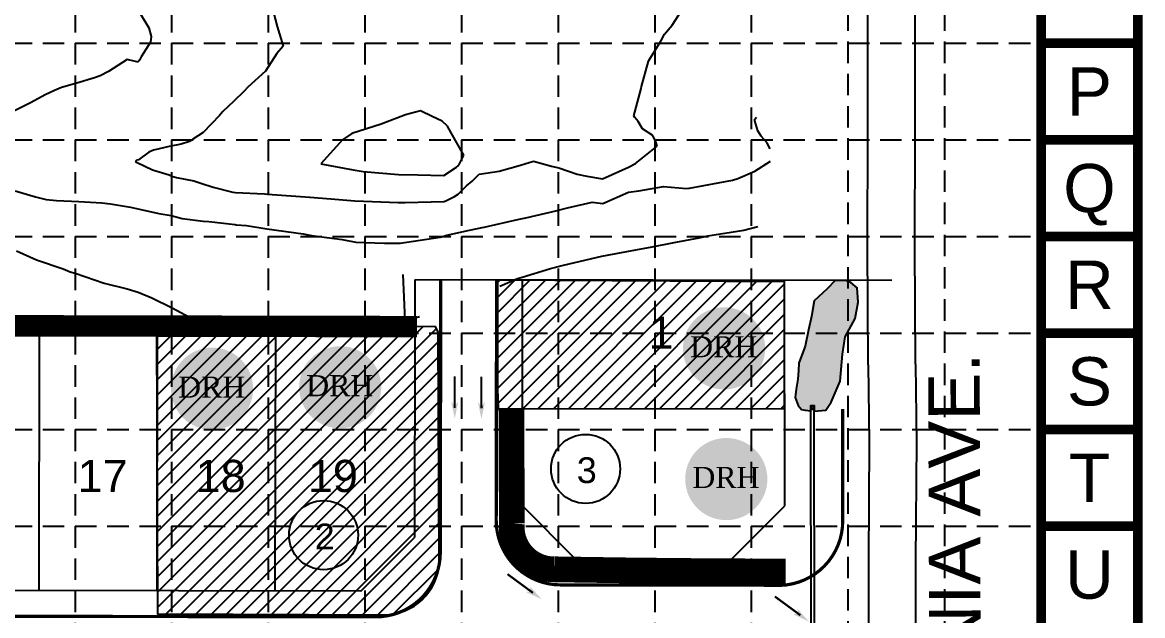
# Model space of a CAD drawing. Extents: x 626 to 3511, y 2890 to 4695.
# Drawn here: x 2989 to 3511, y 3706 to 3982 of the extents above; entities that cross this region are included whole.
import ezdxf
from ezdxf.enums import TextEntityAlignment as Align

# ---------------------------------------------------------------- set-up
doc = ezdxf.new("R2010")
doc.units = 0
doc.header["$LTSCALE"] = 100
doc.header["$MEASUREMENT"] = 0
doc.linetypes.add('HIDDEN', pattern=[0.375, 0.25, -0.125])
doc.layers.get('0').update_dxf_attribs({"linetype": 'CONTINUOUS'})
for name, color, linetype in [('$-BNDY2', 4, 'CONTINUOUS'), ('$-LOTS', 4, 'CONTINUOUS'), ('BASE', 7, 'CONTINUOUS'), ('DG-XCONTOURS', 9, 'CONTINUOUS'), ('DG-XIDX_CONTOURS', 2, 'CONTINUOUS'), ('DR HORTON LOGO', 1, 'CONTINUOUS'), ('EROSION CONTROL BLANKET', 94, 'CONTINUOUS'), ('FGC-STNAMES', 7, 'CONTINUOUS'), ('GRID', 254, 'HIDDEN'), ('P-P', 3, 'CONTINUOUS'), ('PDG-ARROWS', 250, 'CONTINUOUS'), ('PSW-LOTNUM', 7, 'CONTINUOUS'), ('PSWDG-XCONC', 4, 'CONTINUOUS'), ('PSWDG-XSD', 201, 'CONTINUOUS'), ('PSWG-RIPRAP', 9, 'CONTINUOUS'), ('SODDED LOT', 2, 'CONTINUOUS')]:
    doc.layers.add(name, color=color, linetype=linetype)
doc.layers.get('0').freeze()
doc.styles.add('DRHorton', font='dutcheb.ttf')
doc.styles.get("Standard").update_dxf_attribs({"font": 'ARIAL.TTF'})

# ---------------------------------------------------------------- blocks, each defined once
blk = doc.blocks.new('DRHorton')
h = blk.add_hatch(color=1)
h.paths.add_polyline_path([(78.7, 25.78, 1), (40.43, 25.78, 1)])
h.paths.add_polyline_path([(42.33, 17.91), (76.5, 17.91), (76.5, 34.87), (42.33, 34.87)], flags=24)
at = {"layer": 'BASE', "color": 176, "style": 'DRHorton'}
blk.add_text('DRH', height=9.814, dxfattribs=at).set_placement((59.39, 21.64), align=Align.CENTER)
blk = doc.blocks.new('A$C11115995')
at = {"const_width": 1}
blk.add_lwpolyline([(1.63, 19.75), (1.63, 5)], dxfattribs=at)
blk.add_solid([(1.63, 0), (0, 8), (3.25, 8), (1.63, 6)])

msp = doc.modelspace()

# ---------------------------------------------------------------- hatches: boundary and pattern name
at = {"layer": 'PSWG-RIPRAP'}
h = msp.add_hatch(dxfattribs=at)
h.set_pattern_fill('RIPRAP', color=1, scale=5, style=0, pattern_type=2)
h.set_pattern_definition([(0, (0.25, 0), (5, 5), [1.5, -1.75, 0.25, -1.5]), (0, (2.25, 1), (5, 5), [0.25, -1.25, 1, -2.5]), (0, (3, 1.25), (5, 5), [0.25, -4.75]), (0, (0.75, 1.5), (5, 5), [1, -4]), (0, (0.25, 2), (5, 5), [0.5, -4.5]), (0, (3.75, 2.5), (5, 5), [0.5, -0.25, 0.25, -4]), (0, (1.75, 2.75), (5, 5), [0.75, -4.25]), (0, (0.5, 3.25), (5, 5), [0.5, -4.5]), (0, (2.5, 3.75), (5, 5), [0.25, -1.5, 0.75, -2.5]), (0, (1.5, 4), (5, 5), [0.5, -4.5]), (0, (3.25, 4.25), (5, 5), [0.5, -4.5]), (0, (2.25, 4.5), (5, 5), [0.5, -4.5]), (0, (4.25, 4.75), (5, 5), [0.5, -4.5]), (90, (0, 0), (-5, 5), [1, -0.25, 0.5, -2, 1, -0.25]), (90, (0.25, 3.25), (-5, 5), [0.25, -4.75]), (90, (1, 1.75), (-5, 5), [0.5, -1, 0.25, -3.25]), (90, (1.25, 2.5), (-5, 5), [0.5, -1, 0.75, -2.75]), (90, (2, 1.25), (-5, 5), [0.25, -2.5, 0.5, -0.25, 0.5, -1]), (90, (2.25, 0.75), (-5, 5), [0.25, -4.75]), (90, (2.75, 2.25), (-5, 5), [0.25, -0.25, 0.75, -3.75]), (90, (3, 1.5), (-5, 5), [0.5, -2, 0.25, -0.25, 0.25, -1.75]), (90, (3.5, 0.25), (-5, 5), [0.75, -4.25]), (90, (4, 4), (-5, 5), [0.25, -0.25, 0.25, -4.25]), (90, (4.25, 2.75), (-5, 5), [0.75, -4.25]), (90, (4.875, 2.375), (-5, 5), [0.25, -4.75]), (45, (1.75, 0), (6e-16, 5), [0.35355, -6.717518]), (45, (1.25, 4.75), (6e-16, 5), [0.35355, -1.06065, 1.06065, -4.5962178]), (45, (1.75, 4), (6e-16, 5), [0.7071, -1.767767, 0.35355, -4.2426508]), (45, (2.75, 3.75), (6e-16, 5), [0.7071, -2.474875, 0.35355, -3.5355428]), (45, (0.75, 1.5), (6e-16, 5), [0.35355, -6.717518]), (45, (2, 1.5), (6e-16, 5), [1.06066, -6.010408]), (45, (3, 2), (6e-16, 5), [0.35355, -2.12132, 0.35355, -4.2426478]), (45, (3.75, 2.5), (6e-16, 5), [0.7071, -6.363968]), (45, (4.75, 2.5), (6e-16, 5), [0.7071, -6.363968]), (45, (4.75, 1), (6e-16, 5), [0.35355, -6.717518]), (45, (4.25, 3.5), (6e-16, 5), [0.35355, -6.717518]), (45, (3.75, 4.25), (6e-16, 5), [0.35355, -6.717518]), (45, (4.75, 4.75), (6e-16, 5), [0.35355, -6.717518]), (45, (0, 4.75), (6e-16, 5), [0.35355, -6.717518]), (45, (2.5, 2.75), (6e-16, 5), [0.35355, -6.717518]), (45, (3, 4.75), (6e-16, 5), [0.35355, -2.474875, 0.35355, -3.8890928]), (45, (0.75, 2), (6e-16, 5), [0.7071, -6.363968]), (45, (0.75, 3.25), (6e-16, 5), [1.06065, -6.010418]), (135, (0.25, 2), (-5, 6e-16), [0.53035, -6.540718]), (135, (3, 1.75), (-5, 6e-16), [0.35355, -6.717518]), (135, (4.5, 2.5), (-5, 6e-16), [0.35355, -6.717518]), (135, (2.75, 3.5), (-5, 6e-16), [0.35355, -6.717518]), (135, (3, 4.25), (-5, 6e-16), [0.35355, -6.717518]), (135, (2.25, 4.5), (-5, 6e-16), [0.35355, -6.717518]), (135, (3.25, 4.25), (-5, 6e-16), [0.35355, -6.717518]), (135, (0.25, 1.25), (-5, 6e-16), [0.35355, -6.717518]), (135, (1.25, 3), (-5, 6e-16), [0.35355, -6.717518]), (135, (1.25, 1.5), (-5, 6e-16), [0.7071, -6.363968]), (135, (2.25, 1), (-5, 6e-16), [0.7071, -6.363968]), (135, (4.25, 3.75), (-5, 6e-16), [0.7071, -6.363968]), (135, (2.75, 2.5), (-5, 6e-16), [0.35355, -6.717518]), (135, (3.5, 1), (-5, 6e-16), [0.7071, -4.24264, 0.35355, -1.7677778]), (135, (0.5, 3.25), (-5, 6e-16), [0.7071, -1.4142135, 0.7071, -4.2426543]), (135, (0, 0.5), (-5, 6e-16), [0.707, -1.768, 0.707, -1.768, 0.3535, -1.7675678]), (26.56505, (1.75, 1.5), (5, 3e-10), [1.118, -0.559, 0.559, -8.94434]), (26.56505, (2.5, 4.5), (5, 3e-10), [1.118, -10.06234]), (26.56505, (2.5, 1), (5, 3e-10), [0.559, -10.62134]), (26.56505, (0.25, 1.25), (5, 3e-10), [0.559, -10.62134]), (26.56505, (1.25, 2.5), (5, 3e-10), [0.559, -10.62134]), (26.56505, (0.25, 3), (5, 3e-10), [0.559, -10.62134]), (63.43495, (1, 3.5), (3e-10, 5), [0.559, -10.62134]), (63.43495, (2.75, 3.5), (3e-10, 5), [0.559, -10.62134]), (63.43495, (3.25, 0), (3e-10, 5), [0.559, -10.62134]), (63.43495, (0, 2.75), (3e-10, 5), [0.559, -10.62134]), (63.43495, (2, 0.25), (3e-10, 5), [0.559, -3.913, 0.559, -6.14934]), (116.56505, (1.25, 4.5), (-3e-10, 5), [0.559, -10.62134]), (116.56505, (4.25, 3.5), (-3e-10, 5), [0.559, -10.62134]), (116.56505, (2, 4.5), (-3e-10, 5), [0.559, -10.62134]), (116.56505, (0, 1.75), (-3e-10, 5), [0.559, -10.62134]), (153.43495, (3.75, 1), (-5, 3e-10), [0.559, -10.62134]), (153.43495, (4.75, 2.25), (-5, 3e-10), [0.559, -10.62134]), (153.43495, (1.75, 2.75), (-5, 3e-10), [0.559, -10.62134]), (153.43495, (2.5, 3.75), (-5, 3e-10), [0.559, -10.62134]), (153.43495, (4.25, 4.75), (-5, 3e-10), [0.559, -10.62134]), (153.43495, (0.75, 0), (-5, 3e-10), [0.8385, -10.34184])])
h.paths.add_polyline_path([(3357.97, 3801.09), (3363.47, 3801.58), (3365.92, 3805.3), (3370.03, 3814.98), (3371.21, 3827.6), (3372.48, 3835.62), (3377.15, 3844.21), (3378.52, 3851.84), (3377.94, 3858.49), (3375, 3861.04), (3372.65, 3861.93), (3367.76, 3861.94), (3364.04, 3858.1), (3357.97, 3852.43), (3356.79, 3845.19), (3355.42, 3838.93), (3353.86, 3831.3), (3350.92, 3823.48), (3350.72, 3819.95), (3350.33, 3816.04), (3349.55, 3811.35), (3349.16, 3807.43), (3350.53, 3803.72), (3352.09, 3801.76), (3353.86, 3801.56), (3356.47, 3801.19), (3356.45, 3803.65), (3357.95, 3803.65)])
at = {"layer": 'SODDED LOT'}
h = msp.add_hatch(dxfattribs=at)
h.set_pattern_fill('ANSI31', color=256, scale=40, style=0)
h.paths.add_polyline_path([(3210.85, 3802.25), (3344.24, 3802.08), (3344.24, 3861.27), (3210.52, 3862.1), (3210.52, 3811.56)])
h = msp.add_hatch(dxfattribs=at)
h.set_pattern_fill('ANSI31', color=256, scale=40, style=0)
edge = h.paths.add_edge_path()
edge.add_line((3181.59, 3840.52), (3051.64, 3840.08))
edge.add_line((3051.64, 3840.08), (3052.08, 3706.67))
edge.add_line((3052.08, 3706.67), (3157.64, 3706.23))
edge.add_arc((3157.74, 3731.87), 25.65, 269.7594, 357.163)
edge.add_line((3183.36, 3730.6), (3182.92, 3837.86))
edge.add_line((3182.92, 3837.86), (3181.59, 3840.52))

# ---------------------------------------------------------------- linework, layer by layer
at = {"layer": '$-BNDY2', "color": 7}
for p, q in [((3172.05, 3862.24), (3172.02, 3837.24)), ((3394.14, 3861.9), (3172.05, 3862.24)), ((3172.02, 3837.24), (2107.02, 3838.84))]:
    msp.add_line(p, q, dxfattribs=at)
at = {"layer": '$-LOTS', "color": 7}
for p, q in [((3222.05, 3862.16), (3221.9, 3757.16)), ((3344.27, 3756.98), (3344.14, 3861.98)), ((2997.02, 3837.5), (2996.84, 3717.5)), ((3052.02, 3837.42), (3051.84, 3717.42)), ((3107.02, 3837.33), (3106.84, 3717.33)), ((3172.02, 3837.24), (3171.87, 3742.24)), ((3344.22, 3801.98), (3221.96, 3802.16)), ((3221.9, 3757.16), (3246.86, 3732.12)), ((3319.31, 3732.01), (3344.27, 3756.98)), ((3146.84, 3717.27), (3171.87, 3742.24)), ((3319.31, 3732.01), (3246.86, 3732.12)), ((3146.84, 3717.27), (2131.84, 3718.8))]:
    msp.add_line(p, q, dxfattribs=at)
at = {"layer": 'BASE', "color": 9}
msp.add_line((3463.71, 4647.46), (3463.71, 2937.46), dxfattribs=at)
at = {"layer": 'BASE', "const_width": 4.5}
for points in [[(628.71, 2892.46), (3508.71, 2892.46), (3508.71, 4692.46), (628.71, 4692.46)], [(673.71, 2937.46), (3463.71, 2937.46), (3463.71, 4647.46), (673.71, 4647.46)]]:
    msp.add_lwpolyline(points, close=True, dxfattribs=at)
at = {"layer": 'BASE'}
for points, const_width in [([(3508.71, 3972.46), (3463.71, 3972.46)], 4.5), ([(3508.71, 3927.46), (3463.71, 3927.46)], 4.5), ([(3508.71, 3882.46), (3463.71, 3882.46)], 4.5), ([(1785.52, 3192.88), (1786.03, 3549.26), (1991.73, 3549.26), (1991.99, 3842.92), (3172.95, 3840.43)], 10), ([(3508.71, 3837.46), (3463.71, 3837.46)], 4.5), ([(3508.71, 3792.46), (3463.71, 3792.46)], 4.5), ([(3508.71, 3747.46), (3463.71, 3747.46)], 4.5)]:
    msp.add_lwpolyline(points, dxfattribs=dict(at, const_width=const_width))
at = {"layer": 'DG-XCONTOURS', "color": 43}
for p, q in [((3291.78, 3980.9, 1154), (3296.3, 3987.85, 1154)), ((3044.06, 3986.26, 1153), (3048.04, 3979.68, 1153)), ((3106.23, 3986.16, 1154), (3107.88, 3980.26, 1154)), ((3048.04, 3979.68, 1153), (3049.17, 3975.62, 1153)), ((3107.88, 3980.26, 1154), (3110.66, 3971.11, 1154)), ((3286.62, 3973.39, 1154), (3288.34, 3976.69, 1154)), ((3288.34, 3976.69, 1154), (3291.78, 3980.9, 1154)), ((3048.88, 3972.9, 1153), (3044.55, 3966.04, 1153)), ((3049.17, 3975.62, 1153), (3048.88, 3972.9, 1153)), ((3110.66, 3971.11, 1154), (3107.67, 3967.73, 1154)), ((3280.96, 3964.38, 1154), (3286.62, 3973.39, 1154)), ((3044.55, 3966.04, 1153), (3043.7, 3964.62, 1153)), ((3107.67, 3967.73, 1154), (3102.45, 3959.4, 1154)), ((3038.01, 3964.88, 1153), (3029.33, 3959.21, 1153)), ((3041.88, 3963.91, 1153), (3038.01, 3964.88, 1153)), ((3042.49, 3963.85, 1153), (3041.88, 3963.91, 1153)), ((3043.03, 3963.62, 1153), (3042.49, 3963.85, 1153)), ((3043.7, 3964.62, 1153), (3043.03, 3963.62, 1153)), ((3277.61, 3952.3, 1154), (3280.81, 3964.12, 1154)), ((3280.81, 3964.12, 1154), (3280.85, 3964.19, 1154)), ((3280.85, 3964.19, 1154), (3280.96, 3964.38, 1154)), ((3022.85, 3956.36, 1153), (3014.54, 3953.88, 1153)), ((3025.44, 3957.28, 1153), (3022.85, 3956.36, 1153)), ((3029.33, 3959.21, 1153), (3025.44, 3957.28, 1153)), ((3102.45, 3959.4, 1154), (3094.16, 3952.04, 1154)), ((3004.08, 3950.47, 1153), (2999.84, 3948.43, 1153)), ((3007.34, 3951.82, 1153), (3004.08, 3950.47, 1153)), ((3014.54, 3953.88, 1153), (3007.34, 3951.82, 1153)), ((3092.43, 3950.06, 1154), (3087.58, 3945.34, 1154)), ((3094.16, 3952.04, 1154), (3092.43, 3950.06, 1154)), ((3274.4, 3940.38, 1154), (3277.33, 3951.35, 1154)), ((3277.33, 3951.35, 1154), (3277.61, 3952.3, 1154)), ((2993.32, 3944.87, 1153), (2972.22, 3934.17, 1153)), ((2999.84, 3948.43, 1153), (2993.32, 3944.87, 1153)), ((3087.58, 3945.34, 1154), (3082.48, 3940.68, 1154)), ((3082.48, 3940.68, 1154), (3080.97, 3938.84, 1154)), ((3274, 3938.57, 1154), (3274.4, 3940.38, 1154)), ((3080.97, 3938.84, 1154), (3073.32, 3930.88, 1154)), ((3274.5, 3937.92, 1154), (3274, 3938.57, 1154)), ((3275.97, 3935.91, 1154), (3274.5, 3937.92, 1154)), ((3277.53, 3933.28, 1154), (3275.97, 3935.91, 1154)), ((3330.3, 3937.13, 1153), (3331.15, 3937.96, 1153)), ((3330.38, 3936.35, 1153), (3330.3, 3937.13, 1153)), ((3331.75, 3931.62, 1153), (3330.38, 3936.35, 1153)), ((3073.32, 3930.88, 1154), (3068.61, 3927.79, 1154)), ((3278.04, 3932.56, 1154), (3277.53, 3933.28, 1154)), ((3282.78, 3929.39, 1154), (3278.04, 3932.56, 1154)), ((3284.25, 3926.47, 1154), (3282.78, 3929.39, 1154)), ((3333.33, 3929.16, 1153), (3331.75, 3931.62, 1153)), ((3335.93, 3926.19, 1153), (3333.33, 3929.16, 1153)), ((3057.54, 3924.27, 1154), (3050.21, 3922.56, 1154)), ((3063.2, 3925.42, 1154), (3057.54, 3924.27, 1154)), ((3067.06, 3926.73, 1154), (3063.2, 3925.42, 1154)), ((3068.61, 3927.79, 1154), (3067.06, 3926.73, 1154)), ((3274.79, 3916.35, 1154), (3284.91, 3924.44, 1154)), ((3284.91, 3924.44, 1154), (3284.25, 3926.47, 1154)), ((3337.51, 3923.26, 1153), (3335.93, 3926.19, 1153)), ((3048.16, 3921.73, 1154), (3043.34, 3918.19, 1154)), ((3050.21, 3922.56, 1154), (3048.16, 3921.73, 1154)), ((3042.56, 3917.95, 1154), (3041.93, 3917.19, 1154)), ((3041.93, 3917.19, 1154), (3042.65, 3916.89, 1154)), ((3043.34, 3918.19, 1154), (3042.56, 3917.95, 1154)), ((3042.65, 3916.89, 1154), (3049.8, 3913.44, 1154)), ((3049.8, 3913.44, 1154), (3057.51, 3911.18, 1154)), ((3211.19, 3912.85, 1154), (3221.27, 3915.6, 1154)), ((3221.27, 3915.6, 1154), (3227.24, 3917.5, 1154)), ((3227.24, 3917.5, 1154), (3235.67, 3915.25, 1154)), ((3235.67, 3915.25, 1154), (3239.1, 3914.36, 1154)), ((3239.1, 3914.36, 1154), (3247.53, 3911.38, 1154)), ((3259.37, 3909.34, 1154), (3271.57, 3914.68, 1154)), ((3271.57, 3914.68, 1154), (3274.79, 3916.35, 1154)), ((3330.37, 3912.85, 1153), (3337.69, 3917.45, 1153)), ((3057.51, 3911.18, 1154), (3058.83, 3910.58, 1154)), ((3058.83, 3910.58, 1154), (3060.9, 3909.93, 1154)), ((3060.9, 3909.93, 1154), (3069.1, 3908.32, 1154)), ((3069.1, 3908.32, 1154), (3072.28, 3907.3, 1154)), ((3196.12, 3906.05, 1154), (3198.69, 3908.24, 1154)), ((3198.69, 3908.24, 1154), (3202, 3911.42, 1154)), ((3202, 3911.42, 1154), (3211.19, 3912.85, 1154)), ((3247.53, 3911.38, 1154), (3252.04, 3910.47, 1154)), ((3252.04, 3910.47, 1154), (3259.37, 3909.34, 1154)), ((3299.93, 3904.99, 1153), (3319.95, 3908.62, 1153)), ((3319.95, 3908.62, 1153), (3322.46, 3909.42, 1153)), ((3322.46, 3909.42, 1153), (3330.37, 3912.85, 1153)), ((2985.82, 3903.74, 1153), (2995.36, 3900.84, 1153)), ((3072.28, 3907.3, 1154), (3078.02, 3905.41, 1154)), ((3078.02, 3905.41, 1154), (3087.2, 3903.08, 1154)), ((3087.2, 3903.08, 1154), (3088.44, 3902.87, 1154)), ((3088.44, 3902.87, 1154), (3101.97, 3902.25, 1154)), ((3192.14, 3902.18, 1154), (3196.12, 3906.05, 1154)), ((3259.48, 3897.81, 1153), (3271.51, 3903.14, 1153)), ((3271.51, 3903.14, 1153), (3276.39, 3903.7, 1153)), ((3276.39, 3903.7, 1153), (3287.8, 3905.65, 1153)), ((3287.8, 3905.65, 1153), (3298.54, 3904.82, 1153)), ((3298.54, 3904.82, 1153), (3299.6, 3904.95, 1153)), ((3299.6, 3904.95, 1153), (3299.93, 3904.99, 1153)), ((2995.36, 3900.84, 1153), (3000.27, 3899.69, 1153)), ((3000.27, 3899.69, 1153), (3005.14, 3899.12, 1153)), ((3005.14, 3899.12, 1153), (3015.55, 3898.74, 1153)), ((3015.55, 3898.74, 1153), (3026.18, 3898.14, 1153)), ((3026.18, 3898.14, 1153), (3030.27, 3897.6, 1153)), ((3101.97, 3902.25, 1154), (3103.36, 3902.09, 1154)), ((3103.36, 3902.09, 1154), (3123, 3900.73, 1154)), ((3123, 3900.73, 1154), (3132.93, 3900.02, 1154)), ((3132.93, 3900.02, 1154), (3144.05, 3899.03, 1154)), ((3144.05, 3899.03, 1154), (3164.26, 3898.28, 1154)), ((3164.26, 3898.28, 1154), (3165.01, 3898.24, 1154)), ((3165.01, 3898.24, 1154), (3167.48, 3898.3, 1154)), ((3167.48, 3898.3, 1154), (3185.64, 3898.74, 1154)), ((3185.64, 3898.74, 1154), (3186.68, 3899.25, 1154)), ((3186.68, 3899.25, 1154), (3188, 3899.82, 1154)), ((3188, 3899.82, 1154), (3190.42, 3900.99, 1154)), ((3190.42, 3900.99, 1154), (3192.14, 3902.18, 1154)), ((3243.17, 3895.77, 1153), (3254.63, 3898.38, 1153)), ((3254.63, 3898.38, 1153), (3259.48, 3897.81, 1153)), ((3030.27, 3897.6, 1153), (3039.5, 3896.03, 1153)), ((3039.5, 3896.03, 1153), (3043.69, 3895.18, 1153)), ((3043.69, 3895.18, 1153), (3052.7, 3893.2, 1153)), ((3052.7, 3893.2, 1153), (3058.49, 3892.24, 1153)), ((3223.62, 3891.12, 1153), (3237.71, 3894.34, 1153)), ((3237.71, 3894.34, 1153), (3243.17, 3895.77, 1153)), ((3058.49, 3892.24, 1153), (3063.58, 3890.88, 1153)), ((3063.58, 3890.88, 1153), (3073.39, 3889.6, 1153)), ((3073.39, 3889.6, 1153), (3076.07, 3889.33, 1153)), ((3076.07, 3889.33, 1153), (3088.22, 3887.94, 1153)), ((3088.22, 3887.94, 1153), (3088.8, 3887.91, 1153)), ((3088.8, 3887.91, 1153), (3093.51, 3887.47, 1153)), ((3093.51, 3887.47, 1153), (3103.06, 3886.04, 1153)), ((3204.25, 3886.77, 1153), (3220.57, 3890.45, 1153)), ((3220.57, 3890.45, 1153), (3223.62, 3891.12, 1153)), ((3103.06, 3886.04, 1153), (3120.04, 3883.68, 1153)), ((3120.04, 3883.68, 1153), (3123.8, 3882.96, 1153)), ((3123.8, 3882.96, 1153), (3138.21, 3880.98, 1153)), ((3165.1, 3879.39, 1153), (3183.84, 3882.18, 1153)), ((3183.84, 3882.18, 1153), (3185.42, 3882.55, 1153)), ((3185.42, 3882.55, 1153), (3186.21, 3882.81, 1153)), ((3186.21, 3882.81, 1153), (3195.29, 3884.85, 1153)), ((3195.29, 3884.85, 1153), (3203.34, 3886.62, 1153)), ((3203.34, 3886.62, 1153), (3204.25, 3886.77, 1153)), ((3304.44, 3881.87, 1152), (3308.45, 3882.8, 1152)), ((3308.45, 3882.8, 1152), (3325.3, 3885.39, 1152)), ((3325.3, 3885.39, 1152), (3331.7, 3887.05, 1152)), ((3138.21, 3880.98, 1153), (3144.54, 3879.82, 1153)), ((3144.54, 3879.82, 1153), (3157.82, 3879.3, 1153)), ((3157.82, 3879.3, 1153), (3165.1, 3879.39, 1153)), ((3277.37, 3876.65, 1152), (3281.77, 3877.5, 1152)), ((3281.77, 3877.5, 1152), (3293.49, 3879.81, 1152)), ((3293.49, 3879.81, 1152), (3304.44, 3881.87, 1152)), ((2986.44, 3875.76, 1152), (2995.72, 3871.58, 1152)), ((2995.72, 3871.58, 1152), (3008.21, 3867.31, 1152)), ((3240.55, 3868.9, 1152), (3251.85, 3871.6, 1152)), ((3251.85, 3871.6, 1152), (3259.11, 3873.32, 1152)), ((3259.11, 3873.32, 1152), (3277.37, 3876.65, 1152)), ((3008.21, 3867.31, 1152), (3011.51, 3865.97, 1152)), ((3221.98, 3863.43, 1152), (3235.23, 3867.54, 1152)), ((3235.23, 3867.54, 1152), (3240.55, 3868.9, 1152)), ((3011.51, 3865.97, 1152), (3013.75, 3865.3, 1152)), ((3013.75, 3865.3, 1152), (3027.31, 3860.73, 1152)), ((3166.46, 3864.69), (3167.45, 3840.05)), ((3211.56, 3859.27, 1152), (3219.76, 3862.79, 1152)), ((3219.76, 3862.79, 1152), (3221.98, 3863.43, 1152)), ((3027.31, 3860.73, 1152), (3038, 3858.1, 1152)), ((3038, 3858.1, 1152), (3043.13, 3856.5, 1152)), ((3043.13, 3856.5, 1152), (3049.54, 3853.83, 1152)), ((3049.54, 3853.83, 1152), (3059.03, 3849.12, 1152)), ((3059.03, 3849.12, 1152), (3073.41, 3841.49, 1152)), ((3073.41, 3841.49, 1152), (3074.9, 3840.66, 1152)), ((3074.9, 3840.66, 1152), (3075.95, 3840.21, 1152)), ((3146.7, 3836.87, 1152), (3157.09, 3840.24, 1152)), ((3157.09, 3840.24, 1152), (3166.63, 3842.92, 1152)), ((3166.63, 3842.92, 1152), (3174.23, 3845.23, 1152))]:
    msp.add_line(p, q, dxfattribs=at)
at = {"layer": 'DG-XIDX_CONTOURS', "color": 43}
for p, q in [((3174.62, 3941.02, 1155), (3167.64, 3939.16, 1155)), ((3180.01, 3938.38, 1155), (3174.62, 3941.02, 1155)), ((3156.3, 3934.7, 1155), (3142.62, 3930.39, 1155)), ((3167.64, 3939.16, 1155), (3156.3, 3934.7, 1155)), ((3184.68, 3936.09, 1155), (3180.01, 3938.38, 1155)), ((3187.19, 3933.8, 1155), (3184.68, 3936.09, 1155)), ((3142.62, 3930.39, 1155), (3138.36, 3927.49, 1155)), ((3188.85, 3930.63, 1155), (3187.19, 3933.8, 1155)), ((3194.8, 3920.24, 1155), (3188.85, 3930.63, 1155)), ((3138.36, 3927.49, 1155), (3128.16, 3916.29, 1155)), ((3192.79, 3916.21, 1155), (3194.8, 3920.24, 1155)), ((3128.16, 3916.29, 1155), (3143.26, 3913.43, 1155)), ((3143.26, 3913.43, 1155), (3147.96, 3912.72, 1155)), ((3185.5, 3910.87, 1155), (3191.35, 3914.78, 1155)), ((3191.35, 3914.78, 1155), (3192.1, 3915.28, 1155)), ((3192.1, 3915.28, 1155), (3192.49, 3915.71, 1155)), ((3192.49, 3915.71, 1155), (3192.79, 3916.21, 1155)), ((3147.96, 3912.72, 1155), (3164.4, 3911.28, 1155)), ((3164.4, 3911.28, 1155), (3173.36, 3911.07, 1155)), ((3173.36, 3911.07, 1155), (3185.5, 3910.87, 1155))]:
    msp.add_line(p, q, dxfattribs=at)
at = {"layer": 'DR HORTON LOGO', "color": 7}
msp.add_circle((3129.48, 3743.32, -3298.91), 16.09, dxfattribs=at)
at = {"layer": 'EROSION CONTROL BLANKET', "const_width": 12}
msp.add_lwpolyline([(3216.95, 3801.97), (3217.17, 3748.85, 0.446662), (3237.23, 3727.39, 0.003922), (3344.66, 3726.35, -5.807612)], format="xyb", dxfattribs=at)
at = {"layer": 'GRID', "color": 252, "linetype": 'HIDDEN', "ltscale": 0.4}
for p, q in [((3013.71, 4647.46), (3013.71, 3072.26)), ((3058.71, 4647.46), (3058.71, 3072.26)), ((3103.71, 4647.46), (3103.71, 3072.26)), ((3148.71, 4647.46), (3148.71, 3072.26)), ((3193.71, 4647.46), (3193.71, 3072.26)), ((3238.71, 4647.46), (3238.71, 3072.26)), ((3283.71, 4647.46), (3283.71, 3072.26)), ((3328.71, 4647.46), (3328.71, 3072.26)), ((3373.63, 4648.2), (3373.63, 3072.26)), ((3418.63, 4648.2), (3418.63, 3072.26)), ((673.71, 3972.46), (3463.71, 3972.46)), ((673.71, 3927.46), (3463.71, 3927.46)), ((673.71, 3882.46), (3463.71, 3882.46)), ((673.71, 3837.46), (3463.71, 3837.46)), ((673.71, 3792.46), (3463.71, 3792.46)), ((673.71, 3747.46), (3463.71, 3747.46))]:
    msp.add_line(p, q, dxfattribs=at)
at = {"layer": 'P-P', "color": 7, "const_width": 1.5}
for points in [[(3184.05, 3862.22), (3183.86, 3735.22, -0.414214), (3153.82, 3705.26), (2124.82, 3706.81, -0.414214), (2094.86, 3736.86), (2095.02, 3838.85)], [(3210.05, 3862.18), (3209.89, 3750.18, 0.414214), (3239.84, 3720.13), (3339.24, 3719.98, 0.436319), (3371.28, 3750.02), (3371.22, 3802.01)]]:
    msp.add_lwpolyline(points, format="xyb", dxfattribs=at)
at = {"layer": 'PSW-LOTNUM', "color": 7}
msp.add_circle((3251.53, 3774.18, -3298.91), 16.09, dxfattribs=at)
at = {"layer": 'PSWDG-XCONC', "color": 5}
for points in [[(3383.18, 3822.68), (3382.81, 3877.69), (3383.06, 3931.17), (3382.98, 3973.59), (3383.21, 4022.69), (3383.34, 4075.35), (3383.25, 4121.83), (3383.83, 4168.91), (3383.34, 4195.41), (3383.3, 4206.55), (3383.21, 4228.89)], [(3405.17, 3822.98), (3404.81, 3877.71), (3405.06, 3931.14), (3404.98, 3973.56), (3405.21, 4022.61), (3405.34, 4075.35), (3405.25, 4121.72), (3405.83, 4168.97), (3405.34, 4195.65), (3405.3, 4206.64), (3405.21, 4228.89)], [(3383.18, 3822.68), (3383.67, 3786.59), (3383.25, 3731.45), (3383.25, 3688.24), (3383.78, 3635.29), (3384.19, 3588.03), (3384.14, 3544.35), (3384.71, 3489.89), (3384.41, 3438.48), (3384.54, 3389.9), (3384.45, 3342.19), (3384.04, 3288.25), (3384.35, 3245.15), (3383.94, 3225.47)], [(3405.17, 3822.98), (3405.67, 3786.66), (3405.25, 3731.36), (3405.25, 3688.35), (3405.78, 3635.5), (3406.19, 3588.11), (3406.14, 3544.46), (3406.71, 3489.94), (3406.41, 3438.44), (3406.54, 3389.91), (3406.45, 3342.08), (3406.04, 3288.25), (3406.35, 3245), (3405.94, 3225.01)]]:
    msp.add_lwpolyline(points, dxfattribs=at)
at = {"layer": 'PSWDG-XSD', "color": 5}
for p, q in [((3356.45, 3803.65), (3357.95, 3803.66)), ((3356.45, 3803.65), (3356.46, 3801.99)), ((3356.46, 3801.99), (3357.96, 3802)), ((3356.79, 3548.86), (3356.47, 3801.99)), ((3357.95, 3803.65), (3357.96, 3801.99)), ((3358.29, 3548.87), (3357.97, 3802))]:
    msp.add_line(p, q, dxfattribs=at)
msp.add_ellipse((3357.22, 3802.9), major_axis=(0.004, -0.679), ratio=0.628295, dxfattribs=at)
at = {"layer": 'PSWG-RIPRAP', "color": 1}
msp.add_lwpolyline([(3357.97, 3801.09), (3363.47, 3801.58), (3365.92, 3805.3), (3370.03, 3814.98), (3371.21, 3827.6), (3372.48, 3835.62), (3377.15, 3844.21), (3378.52, 3851.84), (3377.94, 3858.49), (3375, 3861.04), (3372.65, 3861.93), (3367.76, 3861.94), (3364.04, 3858.1), (3357.97, 3852.43), (3356.79, 3845.19), (3355.42, 3838.93), (3353.86, 3831.3), (3350.92, 3823.48), (3350.72, 3819.95), (3350.33, 3816.04), (3349.55, 3811.35), (3349.16, 3807.43), (3350.53, 3803.72), (3352.09, 3801.76), (3353.86, 3801.56), (3356.47, 3801.19), (3356.45, 3803.65), (3357.95, 3803.65)], close=True, dxfattribs=at)
at = {"layer": 'SODDED LOT'}
msp.add_lwpolyline([(3210.85, 3802.25), (3344.24, 3802.08), (3344.24, 3861.27), (3210.52, 3862.1), (3210.52, 3811.56)], close=True, dxfattribs=at)
msp.add_lwpolyline([(3181.59, 3840.52), (3051.64, 3840.08), (3052.08, 3706.67), (3157.64, 3706.23, 0.401002), (3183.36, 3730.6), (3182.92, 3837.86)], format="xyb", close=True, dxfattribs=at)

# ---------------------------------------------------------------- block references
at = {"layer": 'DR HORTON LOGO', "color": 5}
for p in [(3256.46, 3804.53), (3256.46, 3804.53), (3017.97, 3785.74), (3017.97, 3785.74), (3077.65, 3786.4), (3257.49, 3743.65), (3257.49, 3743.65)]:
    msp.add_blockref('DRHorton', p, dxfattribs=at)
at = {"layer": 'PDG-ARROWS', "color": 7}
for p, rotation in [((3188.95, 3797.55, 21364), 0.1743983256545753), ((3201.39, 3797.33, 21364), 0.1743983256545753), ((3230.07, 3712.15, 21364), 53.68044222440707), ((3354.63, 3701.73, 21364), 53.68044222440707)]:
    msp.add_blockref('A$C11115995', p, dxfattribs=dict(at, rotation=rotation))

# ---------------------------------------------------------------- texts
at = {"layer": 'BASE'}
for s, p in [('P', (3486.21, 3949.96)), ('Q', (3486.21, 3904.96)), ('R', (3486.21, 3859.96)), ('S', (3486.21, 3814.96)), ('T', (3486.21, 3769.96)), ('U', (3486.21, 3724.96))]:
    msp.add_text(s, height=22.5, dxfattribs=at).set_placement(p, align=Align.MIDDLE_CENTER)
at = {"layer": 'FGC-STNAMES', "color": 7}
msp.add_text('N. PENNSYLVANIA AVE.', height=24, rotation=90.1939, dxfattribs=at).set_placement((3436.37, 3442.69))
at = {"layer": 'PSW-LOTNUM', "color": 7}
for s, height, p in [('1', 15, (3286.71, 3830.13, -1649.45)), ('17', 15, (3026.57, 3763.38, -1649.45)), ('18', 15, (3081.53, 3763.38, -1649.45)), ('19', 15, (3133.82, 3763.38, -1649.45)), ('3', 12, (3252.07, 3767.57, -3298.91)), ('2', 12, (3130.01, 3736.71, -3298.91))]:
    msp.add_text(s, height=height, dxfattribs=at).set_placement(p, align=Align.CENTER)

doc.saveas('drawing.dxf')
